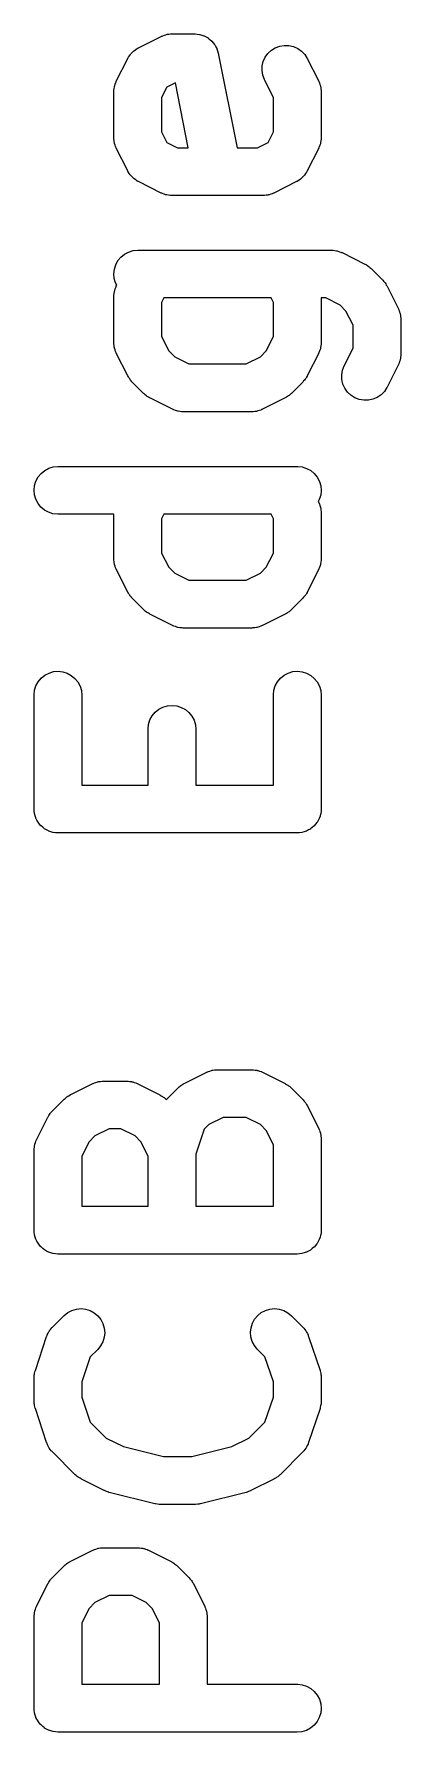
# Model space of a CAD drawing. Extents: x 1.71 to 5.16, y -7.44 to -2.33.
# Drawn here: x 1.7071 to 1.7373, y -2.9298 to -2.79 of the extents above; entities that cross this region are included whole.
import ezdxf

# ---------------------------------------------------------------- set-up
doc = ezdxf.new("R2010")
doc.units = 0
doc.header["$MEASUREMENT"] = 0
doc.layers.add('BLACK', color=7, linetype='CONTINUOUS')

msp = doc.modelspace()

# ---------------------------------------------------------------- linework, layer by layer
at = {"layer": 'BLACK', "linetype": 'CONTINUOUS'}
for p, q in [((1.71805, -2.79001), (1.71819, -2.79)), ((1.71819, -2.79), (1.71832, -2.78998)), ((1.71832, -2.78998), (1.71838, -2.78998)), ((1.71838, -2.78998), (1.71844, -2.78998)), ((1.71844, -2.78998), (1.72031, -2.78998)), ((1.72031, -2.78998), (1.72032, -2.78998)), ((1.72032, -2.78998), (1.72032, -2.78998)), ((1.72032, -2.78998), (1.72032, -2.78998)), ((1.72032, -2.78998), (1.72034, -2.78998)), ((1.72034, -2.78998), (1.72052, -2.79)), ((1.72052, -2.79), (1.7207, -2.79002)), ((1.71519, -2.79149), (1.71529, -2.79138)), ((1.71529, -2.79138), (1.71533, -2.79136)), ((1.71533, -2.79136), (1.71536, -2.79133)), ((1.71536, -2.79133), (1.71548, -2.79125)), ((1.71548, -2.79125), (1.71561, -2.79116)), ((1.71561, -2.79116), (1.71565, -2.79114)), ((1.71565, -2.79114), (1.71568, -2.79112)), ((1.71568, -2.79112), (1.71756, -2.79018)), ((1.71756, -2.79018), (1.71758, -2.79017)), ((1.71758, -2.79017), (1.71764, -2.79015)), ((1.71764, -2.79015), (1.71769, -2.79013)), ((1.71769, -2.79013), (1.71782, -2.79009)), ((1.71782, -2.79009), (1.71794, -2.79004)), ((1.71794, -2.79004), (1.718, -2.79003)), ((1.718, -2.79003), (1.71805, -2.79001)), ((1.7207, -2.79002), (1.72071, -2.79002)), ((1.72071, -2.79002), (1.72072, -2.79002)), ((1.72072, -2.79002), (1.7209, -2.79007)), ((1.7209, -2.79007), (1.72107, -2.79013)), ((1.72107, -2.79013), (1.72108, -2.79013)), ((1.72108, -2.79013), (1.72109, -2.79014)), ((1.72109, -2.79014), (1.72125, -2.79022)), ((1.72125, -2.79022), (1.72141, -2.79031)), ((1.72141, -2.79031), (1.72142, -2.79032)), ((1.72142, -2.79032), (1.72142, -2.79032)), ((1.72142, -2.79032), (1.72156, -2.79044)), ((1.72156, -2.79044), (1.72171, -2.79056)), ((1.72171, -2.79056), (1.72171, -2.79056)), ((1.72171, -2.79056), (1.72172, -2.79057)), ((1.72172, -2.79057), (1.72183, -2.79071)), ((1.72183, -2.79071), (1.72195, -2.79085)), ((1.72195, -2.79085), (1.72195, -2.79086)), ((1.72195, -2.79086), (1.72196, -2.79087)), ((1.72196, -2.79087), (1.72204, -2.79103)), ((1.72204, -2.79103), (1.72213, -2.79119)), ((1.72213, -2.79119), (1.72213, -2.7912)), ((1.72213, -2.7912), (1.72214, -2.79121)), ((1.72214, -2.79121), (1.72219, -2.79138)), ((1.72219, -2.79138), (1.72224, -2.79156)), ((1.72633, -2.79158), (1.72662, -2.79132)), ((1.72662, -2.79132), (1.72694, -2.79112)), ((1.72694, -2.79112), (1.7273, -2.79098)), ((1.7273, -2.79098), (1.72768, -2.79092)), ((1.72768, -2.79092), (1.72806, -2.79093)), ((1.72806, -2.79093), (1.72844, -2.79102)), ((1.72844, -2.79102), (1.72879, -2.79117)), ((1.72879, -2.79117), (1.7291, -2.7914)), ((1.7291, -2.7914), (1.72937, -2.79168)), ((1.71386, -2.79388), (1.7148, -2.792)), ((1.7148, -2.792), (1.71481, -2.79198)), ((1.71481, -2.79198), (1.71484, -2.79194)), ((1.71484, -2.79194), (1.71485, -2.7919)), ((1.71485, -2.7919), (1.71494, -2.79178)), ((1.71494, -2.79178), (1.71502, -2.79166)), ((1.71502, -2.79166), (1.71505, -2.79162)), ((1.71505, -2.79162), (1.71508, -2.79159)), ((1.71508, -2.79159), (1.71519, -2.79149)), ((1.72224, -2.79156), (1.7238, -2.79935)), ((1.72585, -2.793), (1.72586, -2.79261)), ((1.72586, -2.79261), (1.72595, -2.79224)), ((1.72595, -2.79224), (1.72611, -2.79189)), ((1.72611, -2.79189), (1.72633, -2.79158)), ((1.72937, -2.79168), (1.72957, -2.792)), ((1.72957, -2.792), (1.73051, -2.79388)), ((1.71373, -2.79424), (1.71377, -2.79411)), ((1.71377, -2.79411), (1.71381, -2.79398)), ((1.71381, -2.79398), (1.71384, -2.79393)), ((1.71384, -2.79393), (1.71386, -2.79388)), ((1.71872, -2.79401), (1.71803, -2.79435)), ((1.71978, -2.79935), (1.71872, -2.79401)), ((1.72591, -2.79338), (1.72585, -2.793)), ((1.72604, -2.79374), (1.72591, -2.79338)), ((1.72605, -2.79376), (1.72604, -2.79374)), ((1.72678, -2.79522), (1.72605, -2.79376)), ((1.73051, -2.79388), (1.73052, -2.7939)), ((1.73052, -2.7939), (1.73054, -2.79396)), ((1.73054, -2.79396), (1.73057, -2.79401)), ((1.73057, -2.79401), (1.73061, -2.79414)), ((1.73061, -2.79414), (1.73065, -2.79426)), ((1.71366, -2.79461), (1.71368, -2.79448)), ((1.71366, -2.79467), (1.71366, -2.79461)), ((1.71366, -2.79473), (1.71366, -2.79467)), ((1.71366, -2.79476), (1.71366, -2.79473)), ((1.71366, -2.79851), (1.71366, -2.79476)), ((1.71368, -2.79448), (1.7137, -2.79435)), ((1.7137, -2.79435), (1.71372, -2.79429)), ((1.71372, -2.79429), (1.71373, -2.79424)), ((1.71803, -2.79435), (1.71759, -2.79522)), ((1.71759, -2.79522), (1.71759, -2.79804)), ((1.72678, -2.79804), (1.72678, -2.79522)), ((1.73065, -2.79426), (1.73066, -2.79432)), ((1.73066, -2.79432), (1.73068, -2.79437)), ((1.73068, -2.79437), (1.73069, -2.79451)), ((1.73069, -2.79451), (1.73071, -2.79464)), ((1.73071, -2.79464), (1.73071, -2.7947)), ((1.73071, -2.7947), (1.73072, -2.79476)), ((1.73072, -2.79476), (1.73072, -2.79851)), ((1.71759, -2.79804), (1.71803, -2.79891)), ((1.72634, -2.79891), (1.72678, -2.79804)), ((1.71366, -2.79856), (1.71366, -2.79851)), ((1.71366, -2.79862), (1.71366, -2.79856)), ((1.71368, -2.79876), (1.71366, -2.79862)), ((1.71369, -2.79889), (1.71368, -2.79876)), ((1.71371, -2.79894), (1.71369, -2.79889)), ((1.71372, -2.799), (1.71371, -2.79894)), ((1.71377, -2.79913), (1.71372, -2.799)), ((1.7138, -2.79926), (1.71377, -2.79913)), ((1.71383, -2.79931), (1.7138, -2.79926)), ((1.71385, -2.79936), (1.71383, -2.79931)), ((1.71386, -2.79939), (1.71385, -2.79936)), ((1.7148, -2.80126), (1.71386, -2.79939)), ((1.71803, -2.79891), (1.7189, -2.79935)), ((1.7189, -2.79935), (1.71978, -2.79935)), ((1.7238, -2.79935), (1.72547, -2.79935)), ((1.72547, -2.79935), (1.72634, -2.79891)), ((1.73051, -2.79939), (1.72957, -2.80126)), ((1.73053, -2.79933), (1.73051, -2.79939)), ((1.73056, -2.79928), (1.73053, -2.79933)), ((1.7306, -2.79915), (1.73056, -2.79928)), ((1.73065, -2.79903), (1.7306, -2.79915)), ((1.73066, -2.79897), (1.73065, -2.79903)), ((1.73067, -2.79892), (1.73066, -2.79897)), ((1.73069, -2.79878), (1.73067, -2.79892)), ((1.73071, -2.79865), (1.73069, -2.79878)), ((1.73072, -2.79853), (1.73071, -2.79859)), ((1.73071, -2.79859), (1.73071, -2.79865)), ((1.73072, -2.79851), (1.73072, -2.79853)), ((1.71482, -2.8013), (1.7148, -2.80126)), ((1.71484, -2.80134), (1.71482, -2.8013)), ((1.71493, -2.80146), (1.71484, -2.80134)), ((1.71501, -2.80159), (1.71493, -2.80146)), ((1.71503, -2.80162), (1.71501, -2.80159)), ((1.71506, -2.80165), (1.71503, -2.80162)), ((1.71517, -2.80176), (1.71506, -2.80165)), ((1.71527, -2.80187), (1.71517, -2.80176)), ((1.7153, -2.80189), (1.71527, -2.80187)), ((1.71533, -2.80192), (1.7153, -2.80189)), ((1.71546, -2.802), (1.71533, -2.80192)), ((1.71558, -2.80209), (1.71546, -2.802)), ((1.71562, -2.80211), (1.71558, -2.80209)), ((1.71566, -2.80213), (1.71562, -2.80211)), ((1.71568, -2.80214), (1.71566, -2.80213)), ((1.71756, -2.80308), (1.71568, -2.80214)), ((1.72869, -2.80214), (1.72682, -2.80308)), ((1.72873, -2.80212), (1.72869, -2.80214)), ((1.72877, -2.8021), (1.72873, -2.80212)), ((1.72889, -2.80202), (1.72877, -2.8021)), ((1.72902, -2.80194), (1.72889, -2.80202)), ((1.72905, -2.80191), (1.72902, -2.80194)), ((1.72908, -2.80188), (1.72905, -2.80191)), ((1.72919, -2.80178), (1.72908, -2.80188)), ((1.7293, -2.80167), (1.72919, -2.80178)), ((1.72932, -2.80164), (1.7293, -2.80167)), ((1.72935, -2.80161), (1.72932, -2.80164)), ((1.72943, -2.80148), (1.72935, -2.80161)), ((1.72952, -2.80136), (1.72943, -2.80148)), ((1.72954, -2.80132), (1.72952, -2.80136)), ((1.72956, -2.80129), (1.72954, -2.80132)), ((1.72957, -2.80126), (1.72956, -2.80129)), ((1.71761, -2.8031), (1.71756, -2.80308)), ((1.71766, -2.80313), (1.71761, -2.8031)), ((1.71779, -2.80317), (1.71766, -2.80313)), ((1.71791, -2.80322), (1.71779, -2.80317)), ((1.71797, -2.80323), (1.71791, -2.80322)), ((1.71803, -2.80324), (1.71797, -2.80323)), ((1.71816, -2.80326), (1.71803, -2.80324)), ((1.71829, -2.80328), (1.71816, -2.80326)), ((1.71835, -2.80328), (1.71829, -2.80328)), ((1.71841, -2.80329), (1.71835, -2.80328)), ((1.71844, -2.80329), (1.71841, -2.80329)), ((1.72594, -2.80329), (1.71844, -2.80329)), ((1.72599, -2.80328), (1.72594, -2.80329)), ((1.72605, -2.80328), (1.72599, -2.80328)), ((1.72618, -2.80326), (1.72605, -2.80328)), ((1.72632, -2.80325), (1.72618, -2.80326)), ((1.72637, -2.80323), (1.72632, -2.80325)), ((1.72643, -2.80322), (1.72637, -2.80323)), ((1.72656, -2.80318), (1.72643, -2.80322)), ((1.72669, -2.80314), (1.72656, -2.80318)), ((1.72674, -2.80311), (1.72669, -2.80314)), ((1.72679, -2.80309), (1.72674, -2.80311)), ((1.72682, -2.80308), (1.72679, -2.80309)), ((1.71424, -2.80836), (1.71453, -2.80812)), ((1.71453, -2.80812), (1.71487, -2.80794)), ((1.71487, -2.80794), (1.71524, -2.80782)), ((1.71524, -2.80782), (1.71562, -2.80779)), ((1.71562, -2.80779), (1.73156, -2.80779)), ((1.73156, -2.80779), (1.73159, -2.80779)), ((1.73159, -2.80779), (1.73164, -2.80779)), ((1.73164, -2.80779), (1.7317, -2.80779)), ((1.7317, -2.80779), (1.73184, -2.80781)), ((1.73184, -2.80781), (1.73197, -2.80783)), ((1.73197, -2.80783), (1.73202, -2.80785)), ((1.73202, -2.80785), (1.73208, -2.80786)), ((1.73208, -2.80786), (1.73221, -2.80791)), ((1.73221, -2.80791), (1.73234, -2.80795)), ((1.73234, -2.80795), (1.73239, -2.80797)), ((1.73239, -2.80797), (1.73244, -2.80799)), ((1.73244, -2.80799), (1.73431, -2.80893)), ((1.71366, -2.80974), (1.7137, -2.80936)), ((1.7137, -2.80936), (1.71381, -2.80899)), ((1.71381, -2.80899), (1.71399, -2.80865)), ((1.71399, -2.80865), (1.71424, -2.80836)), ((1.73431, -2.80893), (1.73434, -2.80894)), ((1.73434, -2.80894), (1.73443, -2.809)), ((1.73443, -2.809), (1.73453, -2.80906)), ((1.73453, -2.80906), (1.73459, -2.80911)), ((1.73459, -2.80911), (1.73466, -2.80915)), ((1.73466, -2.80915), (1.73474, -2.80923)), ((1.73474, -2.80923), (1.73483, -2.8093)), ((1.73483, -2.8093), (1.73576, -2.81024)), ((1.71369, -2.81012), (1.71366, -2.80974)), ((1.7138, -2.81049), (1.71369, -2.81012)), ((1.71373, -2.81111), (1.71377, -2.81098)), ((1.71377, -2.81098), (1.71381, -2.81085)), ((1.7139, -2.81068), (1.7138, -2.81049)), ((1.71381, -2.81085), (1.71384, -2.8108)), ((1.71384, -2.8108), (1.71386, -2.81075)), ((1.71386, -2.81075), (1.7139, -2.81068)), ((1.73576, -2.81024), (1.73578, -2.81026)), ((1.73578, -2.81026), (1.73585, -2.81034)), ((1.73585, -2.81034), (1.73593, -2.81042)), ((1.73593, -2.81042), (1.73597, -2.81049)), ((1.73597, -2.81049), (1.73602, -2.81056)), ((1.73602, -2.81056), (1.73607, -2.81066)), ((1.73607, -2.81066), (1.73613, -2.81075)), ((1.73613, -2.81075), (1.73707, -2.81262)), ((1.71366, -2.81149), (1.71368, -2.81135)), ((1.71366, -2.81155), (1.71366, -2.81149)), ((1.71366, -2.8116), (1.71366, -2.81155)), ((1.71366, -2.81163), (1.71366, -2.8116)), ((1.71366, -2.81538), (1.71366, -2.81163)), ((1.71368, -2.81135), (1.7137, -2.81122)), ((1.7137, -2.81122), (1.71372, -2.81117)), ((1.71372, -2.81117), (1.71373, -2.81111)), ((1.71778, -2.81172), (1.71759, -2.81209)), ((1.71759, -2.81209), (1.71759, -2.81491)), ((1.72659, -2.81172), (1.71778, -2.81172)), ((1.72678, -2.81209), (1.72659, -2.81172)), ((1.72678, -2.81491), (1.72678, -2.81209)), ((1.7311, -2.81172), (1.73072, -2.81172)), ((1.73072, -2.81172), (1.73072, -2.81538)), ((1.73227, -2.81231), (1.7311, -2.81172)), ((1.73275, -2.8128), (1.73227, -2.81231)), ((1.73334, -2.81397), (1.73275, -2.8128)), ((1.73707, -2.81262), (1.73708, -2.81265)), ((1.73708, -2.81265), (1.7371, -2.8127)), ((1.7371, -2.8127), (1.73713, -2.81275)), ((1.73713, -2.81275), (1.73717, -2.81288)), ((1.73717, -2.81288), (1.73721, -2.81301)), ((1.73721, -2.81301), (1.73722, -2.81307)), ((1.73722, -2.81307), (1.73724, -2.81312)), ((1.73724, -2.81312), (1.73725, -2.81326)), ((1.73725, -2.81326), (1.73727, -2.81339)), ((1.73727, -2.81339), (1.73727, -2.81345)), ((1.73727, -2.81345), (1.73728, -2.8135)), ((1.73728, -2.8135), (1.73728, -2.81632)), ((1.71759, -2.81491), (1.71818, -2.81609)), ((1.72619, -2.81609), (1.72678, -2.81491)), ((1.73334, -2.81585), (1.73334, -2.81397)), ((1.71366, -2.81544), (1.71366, -2.81538)), ((1.71366, -2.8155), (1.71366, -2.81544)), ((1.71368, -2.81563), (1.71366, -2.8155)), ((1.71369, -2.81576), (1.71368, -2.81563)), ((1.71371, -2.81582), (1.71369, -2.81576)), ((1.71372, -2.81587), (1.71371, -2.81582)), ((1.71377, -2.816), (1.71372, -2.81587)), ((1.7138, -2.81613), (1.71377, -2.816)), ((1.71383, -2.81618), (1.7138, -2.81613)), ((1.71385, -2.81624), (1.71383, -2.81618)), ((1.71386, -2.81626), (1.71385, -2.81624)), ((1.7148, -2.81813), (1.71386, -2.81626)), ((1.71818, -2.81609), (1.71867, -2.81657)), ((1.71867, -2.81657), (1.71984, -2.81716)), ((1.72453, -2.81716), (1.72571, -2.81657)), ((1.72571, -2.81657), (1.72619, -2.81609)), ((1.73051, -2.81626), (1.72957, -2.81813)), ((1.73053, -2.81621), (1.73051, -2.81626)), ((1.73056, -2.81616), (1.73053, -2.81621)), ((1.7306, -2.81603), (1.73056, -2.81616)), ((1.73065, -2.8159), (1.7306, -2.81603)), ((1.73066, -2.81584), (1.73065, -2.8159)), ((1.73067, -2.81579), (1.73066, -2.81584)), ((1.73069, -2.81566), (1.73067, -2.81579)), ((1.73071, -2.81552), (1.73069, -2.81566)), ((1.73072, -2.81541), (1.73071, -2.81546)), ((1.73071, -2.81546), (1.73071, -2.81552)), ((1.73072, -2.81538), (1.73072, -2.81541)), ((1.73261, -2.81731), (1.73334, -2.81585)), ((1.73727, -2.81646), (1.73725, -2.81659)), ((1.73728, -2.81634), (1.73727, -2.8164)), ((1.73727, -2.8164), (1.73727, -2.81646)), ((1.73728, -2.81632), (1.73728, -2.81634)), ((1.71984, -2.81716), (1.72453, -2.81716)), ((1.73241, -2.81805), (1.73247, -2.81767)), ((1.73247, -2.81767), (1.73261, -2.81731)), ((1.73707, -2.8172), (1.73613, -2.81907)), ((1.73709, -2.81714), (1.73707, -2.8172)), ((1.73712, -2.81709), (1.73709, -2.81714)), ((1.73716, -2.81696), (1.73712, -2.81709)), ((1.73721, -2.81684), (1.73716, -2.81696)), ((1.73722, -2.81678), (1.73721, -2.81684)), ((1.73723, -2.81673), (1.73722, -2.81678)), ((1.73725, -2.81659), (1.73723, -2.81673)), ((1.71486, -2.81823), (1.7148, -2.81813)), ((1.71491, -2.81833), (1.71486, -2.81823)), ((1.71496, -2.81839), (1.71491, -2.81833)), ((1.71501, -2.81846), (1.71496, -2.81839)), ((1.71508, -2.81854), (1.71501, -2.81846)), ((1.71515, -2.81863), (1.71508, -2.81854)), ((1.71517, -2.81865), (1.71515, -2.81863)), ((1.71611, -2.81958), (1.71517, -2.81865)), ((1.7292, -2.81865), (1.72826, -2.81958)), ((1.72927, -2.81856), (1.7292, -2.81865)), ((1.72935, -2.81848), (1.72927, -2.81856)), ((1.72939, -2.81841), (1.72935, -2.81848)), ((1.72945, -2.81835), (1.72939, -2.81841)), ((1.7295, -2.81825), (1.72945, -2.81835)), ((1.72956, -2.81816), (1.7295, -2.81825)), ((1.72957, -2.81813), (1.72956, -2.81816)), ((1.73242, -2.81843), (1.73241, -2.81805)), ((1.7325, -2.81881), (1.73242, -2.81843)), ((1.73266, -2.81916), (1.7325, -2.81881)), ((1.73288, -2.81947), (1.73266, -2.81916)), ((1.73612, -2.8191), (1.73591, -2.81942)), ((1.73613, -2.81907), (1.73612, -2.8191)), ((1.71619, -2.81965), (1.71611, -2.81958)), ((1.71627, -2.81973), (1.71619, -2.81965)), ((1.71634, -2.81978), (1.71627, -2.81973)), ((1.7164, -2.81983), (1.71634, -2.81978)), ((1.7165, -2.81988), (1.7164, -2.81983)), ((1.71659, -2.81994), (1.7165, -2.81988)), ((1.71662, -2.81995), (1.71659, -2.81994)), ((1.71849, -2.82089), (1.71662, -2.81995)), ((1.72775, -2.81995), (1.72588, -2.82089)), ((1.72785, -2.81989), (1.72775, -2.81995)), ((1.72795, -2.81984), (1.72785, -2.81989)), ((1.72801, -2.81979), (1.72795, -2.81984)), ((1.72808, -2.81975), (1.72801, -2.81979)), ((1.72816, -2.81967), (1.72808, -2.81975)), ((1.72825, -2.8196), (1.72816, -2.81967)), ((1.72826, -2.81958), (1.72825, -2.8196)), ((1.73316, -2.81974), (1.73288, -2.81947)), ((1.73348, -2.81995), (1.73316, -2.81974)), ((1.73384, -2.82009), (1.73348, -2.81995)), ((1.73422, -2.82015), (1.73384, -2.82009)), ((1.7346, -2.82015), (1.73422, -2.82015)), ((1.73497, -2.82007), (1.7346, -2.82015)), ((1.73533, -2.81991), (1.73497, -2.82007)), ((1.73564, -2.81969), (1.73533, -2.81991)), ((1.73591, -2.81942), (1.73564, -2.81969)), ((1.71855, -2.82091), (1.71849, -2.82089)), ((1.7186, -2.82094), (1.71855, -2.82091)), ((1.71873, -2.82098), (1.7186, -2.82094)), ((1.71885, -2.82103), (1.71873, -2.82098)), ((1.71891, -2.82104), (1.71885, -2.82103)), ((1.71896, -2.82105), (1.71891, -2.82104)), ((1.7191, -2.82107), (1.71896, -2.82105)), ((1.71923, -2.82109), (1.7191, -2.82107)), ((1.71929, -2.82109), (1.71923, -2.82109)), ((1.71935, -2.8211), (1.71929, -2.82109)), ((1.71937, -2.8211), (1.71935, -2.8211)), ((1.725, -2.8211), (1.71937, -2.8211)), ((1.72506, -2.82109), (1.725, -2.8211)), ((1.72511, -2.82109), (1.72506, -2.82109)), ((1.72525, -2.82107), (1.72511, -2.82109)), ((1.72538, -2.82106), (1.72525, -2.82107)), ((1.72544, -2.82104), (1.72538, -2.82106)), ((1.72549, -2.82103), (1.72544, -2.82104)), ((1.72562, -2.82099), (1.72549, -2.82103)), ((1.72575, -2.82095), (1.72562, -2.82099)), ((1.7258, -2.82092), (1.72575, -2.82095)), ((1.72585, -2.8209), (1.7258, -2.82092)), ((1.72588, -2.82089), (1.72585, -2.8209)), ((1.70743, -2.82646), (1.70768, -2.82617)), ((1.70768, -2.82617), (1.70797, -2.82593)), ((1.70797, -2.82593), (1.70831, -2.82575)), ((1.70831, -2.82575), (1.70868, -2.82563)), ((1.70868, -2.82563), (1.70906, -2.8256)), ((1.70906, -2.8256), (1.72875, -2.8256)), ((1.72875, -2.8256), (1.72878, -2.8256)), ((1.72878, -2.8256), (1.72916, -2.82564)), ((1.72916, -2.82564), (1.72952, -2.82576)), ((1.72952, -2.82576), (1.72986, -2.82594)), ((1.72986, -2.82594), (1.73015, -2.82619)), ((1.73015, -2.82619), (1.73039, -2.82649)), ((1.70709, -2.82755), (1.70713, -2.82717)), ((1.70713, -2.82793), (1.70709, -2.82755)), ((1.70713, -2.82717), (1.70725, -2.8268)), ((1.70725, -2.8268), (1.70743, -2.82646)), ((1.73039, -2.82649), (1.73057, -2.82683)), ((1.73057, -2.82683), (1.73068, -2.8272)), ((1.73068, -2.8272), (1.73072, -2.82758)), ((1.73072, -2.82758), (1.73068, -2.82796)), ((1.70724, -2.8283), (1.70713, -2.82793)), ((1.70742, -2.82864), (1.70724, -2.8283)), ((1.70766, -2.82894), (1.70742, -2.82864)), ((1.70795, -2.82919), (1.70766, -2.82894)), ((1.73056, -2.82833), (1.73047, -2.82849)), ((1.73047, -2.82849), (1.73051, -2.82856)), ((1.73051, -2.82856), (1.73052, -2.82858)), ((1.73052, -2.82858), (1.73054, -2.82864)), ((1.73054, -2.82864), (1.73057, -2.82869)), ((1.73068, -2.82796), (1.73056, -2.82833)), ((1.73057, -2.82869), (1.73061, -2.82882)), ((1.73061, -2.82882), (1.73065, -2.82895)), ((1.73065, -2.82895), (1.73066, -2.829)), ((1.73066, -2.829), (1.73068, -2.82906)), ((1.73068, -2.82906), (1.73069, -2.82919)), ((1.70829, -2.82937), (1.70795, -2.82919)), ((1.70865, -2.82949), (1.70829, -2.82937)), ((1.70904, -2.82953), (1.70865, -2.82949)), ((1.70906, -2.82953), (1.70904, -2.82953)), ((1.71366, -2.82953), (1.70906, -2.82953)), ((1.71366, -2.83319), (1.71366, -2.82953)), ((1.71778, -2.82953), (1.71759, -2.82991)), ((1.71759, -2.82991), (1.71759, -2.83273)), ((1.72659, -2.82953), (1.71778, -2.82953)), ((1.72678, -2.82991), (1.72659, -2.82953)), ((1.72678, -2.83273), (1.72678, -2.82991)), ((1.73069, -2.82919), (1.73071, -2.82932)), ((1.73071, -2.82932), (1.73071, -2.82938)), ((1.73071, -2.82938), (1.73072, -2.82944)), ((1.73072, -2.82944), (1.73072, -2.83319)), ((1.71366, -2.83325), (1.71366, -2.83319)), ((1.71366, -2.83331), (1.71366, -2.83325)), ((1.71368, -2.83344), (1.71366, -2.83331)), ((1.71759, -2.83273), (1.71818, -2.8339)), ((1.72619, -2.8339), (1.72678, -2.83273)), ((1.73071, -2.83333), (1.73069, -2.83347)), ((1.73072, -2.83322), (1.73071, -2.83327)), ((1.73071, -2.83327), (1.73071, -2.83333)), ((1.73072, -2.83319), (1.73072, -2.83322)), ((1.71369, -2.83357), (1.71368, -2.83344)), ((1.71371, -2.83363), (1.71369, -2.83357)), ((1.71372, -2.83368), (1.71371, -2.83363)), ((1.71377, -2.83381), (1.71372, -2.83368)), ((1.7138, -2.83394), (1.71377, -2.83381)), ((1.71383, -2.83399), (1.7138, -2.83394)), ((1.71385, -2.83405), (1.71383, -2.83399)), ((1.71386, -2.83407), (1.71385, -2.83405)), ((1.7148, -2.83594), (1.71386, -2.83407)), ((1.71818, -2.8339), (1.71867, -2.83438)), ((1.71867, -2.83438), (1.71984, -2.83497)), ((1.72453, -2.83497), (1.72571, -2.83438)), ((1.72571, -2.83438), (1.72619, -2.8339)), ((1.73051, -2.83407), (1.72957, -2.83594)), ((1.73053, -2.83402), (1.73051, -2.83407)), ((1.73056, -2.83397), (1.73053, -2.83402)), ((1.7306, -2.83384), (1.73056, -2.83397)), ((1.73065, -2.83371), (1.7306, -2.83384)), ((1.73066, -2.83365), (1.73065, -2.83371)), ((1.73067, -2.8336), (1.73066, -2.83365)), ((1.73069, -2.83347), (1.73067, -2.8336)), ((1.71486, -2.83604), (1.7148, -2.83594)), ((1.71491, -2.83614), (1.71486, -2.83604)), ((1.71496, -2.8362), (1.71491, -2.83614)), ((1.71984, -2.83497), (1.72453, -2.83497)), ((1.7295, -2.83606), (1.72945, -2.83616)), ((1.72956, -2.83597), (1.7295, -2.83606)), ((1.72957, -2.83594), (1.72956, -2.83597)), ((1.71501, -2.83627), (1.71496, -2.8362)), ((1.71508, -2.83635), (1.71501, -2.83627)), ((1.71515, -2.83644), (1.71508, -2.83635)), ((1.71517, -2.83646), (1.71515, -2.83644)), ((1.71611, -2.83739), (1.71517, -2.83646)), ((1.71619, -2.83746), (1.71611, -2.83739)), ((1.71627, -2.83754), (1.71619, -2.83746)), ((1.71634, -2.83759), (1.71627, -2.83754)), ((1.72816, -2.83748), (1.72808, -2.83756)), ((1.72825, -2.83741), (1.72816, -2.83748)), ((1.72826, -2.83739), (1.72825, -2.83741)), ((1.7292, -2.83646), (1.72826, -2.83739)), ((1.72927, -2.83637), (1.7292, -2.83646)), ((1.72935, -2.83629), (1.72927, -2.83637)), ((1.72939, -2.83622), (1.72935, -2.83629)), ((1.72945, -2.83616), (1.72939, -2.83622)), ((1.7164, -2.83764), (1.71634, -2.83759)), ((1.7165, -2.83769), (1.7164, -2.83764)), ((1.71659, -2.83775), (1.7165, -2.83769)), ((1.71662, -2.83776), (1.71659, -2.83775)), ((1.71849, -2.8387), (1.71662, -2.83776)), ((1.71855, -2.83872), (1.71849, -2.8387)), ((1.7186, -2.83875), (1.71855, -2.83872)), ((1.71873, -2.83879), (1.7186, -2.83875)), ((1.71885, -2.83884), (1.71873, -2.83879)), ((1.71891, -2.83885), (1.71885, -2.83884)), ((1.71896, -2.83886), (1.71891, -2.83885)), ((1.7191, -2.83888), (1.71896, -2.83886)), ((1.71923, -2.8389), (1.7191, -2.83888)), ((1.71929, -2.8389), (1.71923, -2.8389)), ((1.71935, -2.83891), (1.71929, -2.8389)), ((1.71937, -2.83891), (1.71935, -2.83891)), ((1.725, -2.83891), (1.71937, -2.83891)), ((1.72506, -2.8389), (1.725, -2.83891)), ((1.72511, -2.8389), (1.72506, -2.8389)), ((1.72525, -2.83888), (1.72511, -2.8389)), ((1.72538, -2.83887), (1.72525, -2.83888)), ((1.72544, -2.83885), (1.72538, -2.83887)), ((1.72549, -2.83884), (1.72544, -2.83885)), ((1.72562, -2.8388), (1.72549, -2.83884)), ((1.72575, -2.83876), (1.72562, -2.8388)), ((1.7258, -2.83873), (1.72575, -2.83876)), ((1.72585, -2.83871), (1.7258, -2.83873)), ((1.72588, -2.8387), (1.72585, -2.83871)), ((1.72775, -2.83776), (1.72588, -2.8387)), ((1.72785, -2.8377), (1.72775, -2.83776)), ((1.72795, -2.83765), (1.72785, -2.8377)), ((1.72801, -2.8376), (1.72795, -2.83765)), ((1.72808, -2.83756), (1.72801, -2.8376)), ((1.70744, -2.84333), (1.70769, -2.84303)), ((1.70769, -2.84303), (1.70798, -2.84279)), ((1.70798, -2.84279), (1.70833, -2.84261)), ((1.70833, -2.84261), (1.70869, -2.8425)), ((1.70869, -2.8425), (1.70908, -2.84247)), ((1.70908, -2.84247), (1.70946, -2.84251)), ((1.70946, -2.84251), (1.70983, -2.84262)), ((1.70983, -2.84262), (1.71016, -2.84281)), ((1.71016, -2.84281), (1.71046, -2.84305)), ((1.71046, -2.84305), (1.7107, -2.84335)), ((1.72712, -2.84333), (1.72737, -2.84303)), ((1.72737, -2.84303), (1.72767, -2.84279)), ((1.72767, -2.84279), (1.72801, -2.84261)), ((1.72801, -2.84261), (1.72838, -2.8425)), ((1.72838, -2.8425), (1.72876, -2.84247)), ((1.72876, -2.84247), (1.72914, -2.84251)), ((1.72914, -2.84251), (1.72951, -2.84262)), ((1.72951, -2.84262), (1.72985, -2.84281)), ((1.72985, -2.84281), (1.73014, -2.84305)), ((1.73014, -2.84305), (1.73039, -2.84335)), ((1.70709, -2.84441), (1.70714, -2.84403)), ((1.70709, -2.84444), (1.70709, -2.84441)), ((1.70709, -2.85381), (1.70709, -2.84444)), ((1.70714, -2.84403), (1.70725, -2.84366)), ((1.70725, -2.84366), (1.70744, -2.84333)), ((1.7107, -2.84335), (1.71088, -2.84369)), ((1.71088, -2.84369), (1.71099, -2.84406)), ((1.71099, -2.84406), (1.71103, -2.84444)), ((1.71103, -2.84444), (1.71103, -2.85184)), ((1.72678, -2.84441), (1.72682, -2.84403)), ((1.72678, -2.84444), (1.72678, -2.84441)), ((1.72678, -2.85184), (1.72678, -2.84444)), ((1.72682, -2.84403), (1.72694, -2.84366)), ((1.72694, -2.84366), (1.72712, -2.84333)), ((1.73039, -2.84335), (1.73057, -2.84369)), ((1.73057, -2.84369), (1.73068, -2.84406)), ((1.73068, -2.84406), (1.73072, -2.84444)), ((1.73072, -2.84444), (1.73072, -2.85381)), ((1.71681, -2.84614), (1.71706, -2.84584)), ((1.71706, -2.84584), (1.71736, -2.8456)), ((1.71736, -2.8456), (1.7177, -2.84543)), ((1.7177, -2.84543), (1.71807, -2.84532)), ((1.71807, -2.84532), (1.71845, -2.84528)), ((1.71845, -2.84528), (1.71883, -2.84532)), ((1.71883, -2.84532), (1.7192, -2.84544)), ((1.7192, -2.84544), (1.71954, -2.84562)), ((1.71954, -2.84562), (1.71983, -2.84586)), ((1.71983, -2.84586), (1.72008, -2.84616)), ((1.71647, -2.84722), (1.71651, -2.84684)), ((1.71647, -2.84725), (1.71647, -2.84722)), ((1.71647, -2.85184), (1.71647, -2.84725)), ((1.71651, -2.84684), (1.71663, -2.84648)), ((1.71663, -2.84648), (1.71681, -2.84614)), ((1.72008, -2.84616), (1.72026, -2.8465)), ((1.72026, -2.8465), (1.72037, -2.84687)), ((1.72037, -2.84687), (1.7204, -2.84725)), ((1.7204, -2.84725), (1.7204, -2.85184)), ((1.71103, -2.85184), (1.71647, -2.85184)), ((1.7204, -2.85184), (1.72678, -2.85184)), ((1.70711, -2.854), (1.70709, -2.85381)), ((1.70713, -2.85418), (1.70711, -2.854)), ((1.70713, -2.85419), (1.70713, -2.85418)), ((1.70719, -2.85437), (1.70713, -2.85419)), ((1.70713, -2.85419), (1.70713, -2.85419)), ((1.73067, -2.85422), (1.73062, -2.8544)), ((1.73068, -2.85421), (1.73067, -2.85421)), ((1.73067, -2.85421), (1.73067, -2.85422)), ((1.7307, -2.85402), (1.73068, -2.85421)), ((1.73072, -2.85384), (1.7307, -2.85402)), ((1.73072, -2.85381), (1.73072, -2.85383)), ((1.73072, -2.85383), (1.73072, -2.85383)), ((1.73072, -2.85383), (1.73072, -2.85383)), ((1.73072, -2.85383), (1.73072, -2.85384)), ((1.70724, -2.85455), (1.70719, -2.85437)), ((1.70724, -2.85456), (1.70724, -2.85455)), ((1.70733, -2.85473), (1.70724, -2.85456)), ((1.70724, -2.85456), (1.70724, -2.85456)), ((1.70742, -2.85489), (1.70733, -2.85473)), ((1.70742, -2.8549), (1.70742, -2.85489)), ((1.70754, -2.85505), (1.70742, -2.8549)), ((1.70742, -2.8549), (1.70742, -2.8549)), ((1.70766, -2.85519), (1.70754, -2.85505)), ((1.70767, -2.8552), (1.70766, -2.85519)), ((1.70766, -2.85519), (1.70766, -2.85519)), ((1.70781, -2.85532), (1.70767, -2.8552)), ((1.70795, -2.85544), (1.70781, -2.85532)), ((1.70796, -2.85544), (1.70795, -2.85544)), ((1.70812, -2.85553), (1.70796, -2.85544)), ((1.70796, -2.85544), (1.70796, -2.85544)), ((1.70829, -2.85562), (1.70812, -2.85553)), ((1.7083, -2.85563), (1.70829, -2.85562)), ((1.70829, -2.85562), (1.70829, -2.85562)), ((1.70848, -2.85568), (1.7083, -2.85563)), ((1.70865, -2.85574), (1.70848, -2.85568)), ((1.72931, -2.85569), (1.72913, -2.85574)), ((1.72949, -2.85564), (1.72931, -2.85569)), ((1.7295, -2.85563), (1.72949, -2.85563)), ((1.72949, -2.85563), (1.72949, -2.85564)), ((1.72966, -2.85554), (1.7295, -2.85563)), ((1.72983, -2.85546), (1.72966, -2.85554)), ((1.72984, -2.85545), (1.72983, -2.85546)), ((1.72983, -2.85546), (1.72983, -2.85546)), ((1.72998, -2.85533), (1.72984, -2.85545)), ((1.73012, -2.85522), (1.72998, -2.85533)), ((1.73013, -2.85521), (1.73012, -2.85522)), ((1.73025, -2.85506), (1.73013, -2.85521)), ((1.73013, -2.85521), (1.73013, -2.85521)), ((1.73037, -2.85492), (1.73025, -2.85506)), ((1.73038, -2.85492), (1.73037, -2.85492)), ((1.73047, -2.85475), (1.73038, -2.85491)), ((1.73038, -2.85491), (1.73038, -2.85492)), ((1.73056, -2.85459), (1.73047, -2.85475)), ((1.73062, -2.8544), (1.73056, -2.85458)), ((1.73056, -2.85458), (1.73056, -2.85458)), ((1.73056, -2.85458), (1.73056, -2.85459)), ((1.70866, -2.85574), (1.70865, -2.85574)), ((1.70867, -2.85574), (1.70866, -2.85574)), ((1.70885, -2.85576), (1.70867, -2.85574)), ((1.70904, -2.85578), (1.70885, -2.85576)), ((1.70905, -2.85578), (1.70904, -2.85578)), ((1.70906, -2.85578), (1.70905, -2.85578)), ((1.70905, -2.85578), (1.70905, -2.85578)), ((1.70905, -2.85578), (1.70905, -2.85578)), ((1.72875, -2.85578), (1.70906, -2.85578)), ((1.72893, -2.85576), (1.72875, -2.85578)), ((1.72912, -2.85575), (1.72893, -2.85576)), ((1.72913, -2.85574), (1.72912, -2.85574)), ((1.72912, -2.85574), (1.72912, -2.85575)), ((1.7218, -2.87532), (1.72194, -2.8753)), ((1.72194, -2.8753), (1.72207, -2.87528)), ((1.72207, -2.87528), (1.72213, -2.87528)), ((1.72213, -2.87528), (1.72219, -2.87528)), ((1.72219, -2.87528), (1.725, -2.87528)), ((1.725, -2.87528), (1.72503, -2.87528)), ((1.72503, -2.87528), (1.72508, -2.87529)), ((1.72508, -2.87529), (1.72514, -2.87528)), ((1.72514, -2.87528), (1.72527, -2.87531)), ((1.72527, -2.87531), (1.72541, -2.87532)), ((1.71006, -2.87736), (1.71193, -2.87642)), ((1.71193, -2.87642), (1.71196, -2.87641)), ((1.71196, -2.87641), (1.71201, -2.87639)), ((1.71201, -2.87639), (1.71206, -2.87636)), ((1.71206, -2.87636), (1.71219, -2.87633)), ((1.71219, -2.87633), (1.71232, -2.87628)), ((1.71232, -2.87628), (1.71237, -2.87627)), ((1.71237, -2.87627), (1.71243, -2.87625)), ((1.71243, -2.87625), (1.71256, -2.87624)), ((1.71256, -2.87624), (1.7127, -2.87622)), ((1.7127, -2.87622), (1.71275, -2.87622)), ((1.71275, -2.87622), (1.71281, -2.87622)), ((1.71281, -2.87622), (1.71469, -2.87622)), ((1.71469, -2.87622), (1.71471, -2.87622)), ((1.71471, -2.87622), (1.71477, -2.87622)), ((1.71477, -2.87622), (1.71483, -2.87622)), ((1.71483, -2.87622), (1.71496, -2.87624)), ((1.71496, -2.87624), (1.7151, -2.87626)), ((1.7151, -2.87626), (1.71515, -2.87628)), ((1.71515, -2.87628), (1.71521, -2.87629)), ((1.71521, -2.87629), (1.71533, -2.87633)), ((1.71533, -2.87633), (1.71546, -2.87637)), ((1.71546, -2.87637), (1.71551, -2.8764)), ((1.71551, -2.8764), (1.71557, -2.87642)), ((1.71557, -2.87642), (1.71744, -2.87736)), ((1.71894, -2.87677), (1.71903, -2.8767)), ((1.71903, -2.8767), (1.71911, -2.87663)), ((1.71911, -2.87663), (1.71918, -2.87658)), ((1.71918, -2.87658), (1.71924, -2.87653)), ((1.71924, -2.87653), (1.71934, -2.87648)), ((1.71934, -2.87648), (1.71943, -2.87642)), ((1.71943, -2.87642), (1.72131, -2.87549)), ((1.72131, -2.87549), (1.72133, -2.87547)), ((1.72133, -2.87547), (1.72138, -2.87545)), ((1.72138, -2.87545), (1.72144, -2.87543)), ((1.72144, -2.87543), (1.72156, -2.87539)), ((1.72156, -2.87539), (1.72169, -2.87534)), ((1.72169, -2.87534), (1.72175, -2.87533)), ((1.72175, -2.87533), (1.7218, -2.87532)), ((1.72541, -2.87532), (1.72546, -2.87534)), ((1.72546, -2.87534), (1.72552, -2.87535)), ((1.72552, -2.87535), (1.72565, -2.8754)), ((1.72565, -2.8754), (1.72577, -2.87544)), ((1.72577, -2.87544), (1.72582, -2.87547)), ((1.72582, -2.87547), (1.72588, -2.87549)), ((1.72588, -2.87549), (1.72775, -2.87642)), ((1.72775, -2.87642), (1.72778, -2.87644)), ((1.72778, -2.87644), (1.72787, -2.8765)), ((1.72787, -2.8765), (1.72797, -2.87655)), ((1.72797, -2.87655), (1.72803, -2.8766)), ((1.72803, -2.8766), (1.7281, -2.87665)), ((1.7281, -2.87665), (1.72818, -2.87672)), ((1.70861, -2.87867), (1.70955, -2.87773)), ((1.70955, -2.87773), (1.70956, -2.87771)), ((1.70956, -2.87771), (1.70965, -2.87764)), ((1.70965, -2.87764), (1.70973, -2.87757)), ((1.70973, -2.87757), (1.7098, -2.87752)), ((1.7098, -2.87752), (1.70987, -2.87747)), ((1.70987, -2.87747), (1.70996, -2.87742)), ((1.70996, -2.87742), (1.71006, -2.87736)), ((1.71744, -2.87736), (1.71747, -2.87737)), ((1.71747, -2.87737), (1.71756, -2.87743)), ((1.71756, -2.87743), (1.71766, -2.87749)), ((1.71766, -2.87749), (1.71772, -2.87754)), ((1.71772, -2.87754), (1.71779, -2.87758)), ((1.71779, -2.87758), (1.71787, -2.87766)), ((1.71787, -2.87766), (1.71795, -2.87773)), ((1.71795, -2.87773), (1.71797, -2.87775)), ((1.71797, -2.87775), (1.71798, -2.87773)), ((1.71798, -2.87773), (1.71892, -2.87679)), ((1.71892, -2.87679), (1.71894, -2.87677)), ((1.72818, -2.87672), (1.72826, -2.87679)), ((1.72826, -2.87679), (1.7292, -2.87773)), ((1.7292, -2.87773), (1.72922, -2.87775)), ((1.72922, -2.87775), (1.72929, -2.87784)), ((1.72929, -2.87784), (1.72937, -2.87792)), ((1.72937, -2.87792), (1.72941, -2.87799)), ((1.72941, -2.87799), (1.72946, -2.87805)), ((1.72946, -2.87805), (1.72951, -2.87815)), ((1.7073, -2.88105), (1.70824, -2.87918)), ((1.70824, -2.87918), (1.70825, -2.87915)), ((1.70825, -2.87915), (1.70831, -2.87906)), ((1.70831, -2.87906), (1.70836, -2.87896)), ((1.70836, -2.87896), (1.70842, -2.8789)), ((1.70842, -2.8789), (1.70846, -2.87883)), ((1.70846, -2.87883), (1.70854, -2.87875)), ((1.70854, -2.87875), (1.70861, -2.87867)), ((1.72265, -2.87922), (1.72148, -2.8798)), ((1.72453, -2.87922), (1.72265, -2.87922)), ((1.72571, -2.8798), (1.72453, -2.87922)), ((1.72951, -2.87815), (1.72957, -2.87824)), ((1.72957, -2.87824), (1.73051, -2.88012)), ((1.7121, -2.88074), (1.71162, -2.88123)), ((1.71328, -2.88015), (1.7121, -2.88074)), ((1.71422, -2.88015), (1.71328, -2.88015)), ((1.7154, -2.88074), (1.71422, -2.88015)), ((1.71588, -2.88123), (1.7154, -2.88074)), ((1.72109, -2.88018), (1.7204, -2.88225)), ((1.72148, -2.8798), (1.72109, -2.88018)), ((1.72619, -2.88029), (1.72571, -2.8798)), ((1.72678, -2.88146), (1.72619, -2.88029)), ((1.73051, -2.88012), (1.73052, -2.88014)), ((1.73052, -2.88014), (1.73054, -2.8802)), ((1.73054, -2.8802), (1.73057, -2.88025)), ((1.73057, -2.88025), (1.73061, -2.88038)), ((1.73061, -2.88038), (1.73065, -2.8805)), ((1.73065, -2.8805), (1.73066, -2.88056)), ((1.73066, -2.88056), (1.73068, -2.88061)), ((1.73068, -2.88061), (1.73069, -2.88075)), ((1.73069, -2.88075), (1.73071, -2.88088)), ((1.73071, -2.88088), (1.73071, -2.88094)), ((1.70709, -2.88191), (1.7071, -2.88185)), ((1.70709, -2.88193), (1.70709, -2.88191)), ((1.70709, -2.8885), (1.70709, -2.88193)), ((1.7071, -2.88179), (1.70712, -2.88166)), ((1.7071, -2.88185), (1.7071, -2.88179)), ((1.70712, -2.88166), (1.70714, -2.88152)), ((1.70714, -2.88152), (1.70715, -2.88147)), ((1.70715, -2.88147), (1.70716, -2.88141)), ((1.70716, -2.88141), (1.70721, -2.88129)), ((1.70721, -2.88129), (1.70725, -2.88116)), ((1.70725, -2.88116), (1.70728, -2.88111)), ((1.70728, -2.88111), (1.7073, -2.88105)), ((1.71162, -2.88123), (1.71103, -2.8824)), ((1.71647, -2.8824), (1.71588, -2.88123)), ((1.7204, -2.88225), (1.7204, -2.88653)), ((1.72678, -2.88653), (1.72678, -2.88146)), ((1.73071, -2.88094), (1.73072, -2.881)), ((1.73072, -2.881), (1.73072, -2.8885)), ((1.71103, -2.8824), (1.71103, -2.88653)), ((1.71647, -2.88653), (1.71647, -2.8824)), ((1.71103, -2.88653), (1.71647, -2.88653)), ((1.7204, -2.88653), (1.72678, -2.88653)), ((1.70711, -2.88868), (1.70709, -2.8885)), ((1.70713, -2.88886), (1.70711, -2.88868)), ((1.70713, -2.88887), (1.70713, -2.88886)), ((1.70713, -2.88888), (1.70713, -2.88887)), ((1.70719, -2.88906), (1.70713, -2.88888)), ((1.70724, -2.88923), (1.70719, -2.88906)), ((1.70724, -2.88924), (1.70724, -2.88923)), ((1.70724, -2.88925), (1.70724, -2.88924)), ((1.70733, -2.88941), (1.70724, -2.88925)), ((1.73056, -2.88927), (1.73047, -2.88943)), ((1.73062, -2.88908), (1.73056, -2.88926)), ((1.73056, -2.88926), (1.73056, -2.88926)), ((1.73056, -2.88926), (1.73056, -2.88927)), ((1.73067, -2.8889), (1.73062, -2.88908)), ((1.73068, -2.88889), (1.73067, -2.8889)), ((1.73067, -2.8889), (1.73067, -2.8889)), ((1.7307, -2.8887), (1.73068, -2.88889)), ((1.73072, -2.88852), (1.7307, -2.8887)), ((1.73072, -2.8885), (1.73072, -2.88851)), ((1.73072, -2.88851), (1.73072, -2.88851)), ((1.73072, -2.88851), (1.73072, -2.88851)), ((1.73072, -2.88851), (1.73072, -2.88852)), ((1.70742, -2.88957), (1.70733, -2.88941)), ((1.70742, -2.88958), (1.70742, -2.88957)), ((1.70754, -2.88973), (1.70742, -2.88958)), ((1.70742, -2.88958), (1.70742, -2.88958)), ((1.70766, -2.88987), (1.70754, -2.88973)), ((1.70766, -2.88988), (1.70766, -2.88987)), ((1.70767, -2.88988), (1.70766, -2.88988)), ((1.70781, -2.89), (1.70767, -2.88988)), ((1.70795, -2.89012), (1.70781, -2.89)), ((1.70796, -2.89012), (1.70795, -2.89012)), ((1.70796, -2.89013), (1.70796, -2.89012)), ((1.70812, -2.89022), (1.70796, -2.89013)), ((1.70829, -2.8903), (1.70812, -2.89022)), ((1.70829, -2.89031), (1.70829, -2.8903)), ((1.7083, -2.89031), (1.70829, -2.89031)), ((1.70848, -2.89037), (1.7083, -2.89031)), ((1.70865, -2.89042), (1.70848, -2.89037)), ((1.70866, -2.89042), (1.70865, -2.89042)), ((1.70867, -2.89042), (1.70866, -2.89042)), ((1.70885, -2.89044), (1.70867, -2.89042)), ((1.70904, -2.89046), (1.70885, -2.89044)), ((1.70905, -2.89046), (1.70904, -2.89046)), ((1.70906, -2.89046), (1.70905, -2.89046)), ((1.70905, -2.89046), (1.70905, -2.89046)), ((1.70905, -2.89046), (1.70905, -2.89046)), ((1.72875, -2.89046), (1.70906, -2.89046)), ((1.72893, -2.89045), (1.72875, -2.89046)), ((1.72912, -2.89043), (1.72893, -2.89045)), ((1.72913, -2.89043), (1.72912, -2.89043)), ((1.72912, -2.89043), (1.72912, -2.89043)), ((1.72931, -2.89037), (1.72913, -2.89043)), ((1.72949, -2.89032), (1.72931, -2.89037)), ((1.7295, -2.89032), (1.72949, -2.89032)), ((1.72949, -2.89032), (1.72949, -2.89032)), ((1.72966, -2.89023), (1.7295, -2.89032)), ((1.72983, -2.89014), (1.72966, -2.89023)), ((1.72984, -2.89014), (1.72983, -2.89014)), ((1.72983, -2.89014), (1.72983, -2.89014)), ((1.72998, -2.89002), (1.72984, -2.89014)), ((1.73012, -2.8899), (1.72998, -2.89002)), ((1.73013, -2.8899), (1.73012, -2.8899)), ((1.73025, -2.88975), (1.73013, -2.88989)), ((1.73013, -2.88989), (1.73013, -2.8899)), ((1.73037, -2.88961), (1.73025, -2.88975)), ((1.73038, -2.8896), (1.73037, -2.88961)), ((1.73047, -2.88943), (1.73038, -2.8896)), ((1.73038, -2.8896), (1.73038, -2.8896)), ((1.70861, -2.89648), (1.70955, -2.89554)), ((1.70955, -2.89554), (1.70957, -2.89552)), ((1.70957, -2.89552), (1.70987, -2.89528)), ((1.70987, -2.89528), (1.71021, -2.8951)), ((1.71021, -2.8951), (1.71058, -2.895)), ((1.71058, -2.895), (1.71096, -2.89496)), ((1.71096, -2.89496), (1.71134, -2.89501)), ((1.71134, -2.89501), (1.71171, -2.89512)), ((1.71171, -2.89512), (1.71204, -2.8953)), ((1.71204, -2.8953), (1.71234, -2.89555)), ((1.71234, -2.89555), (1.71258, -2.89585)), ((1.71258, -2.89585), (1.71276, -2.89619)), ((1.71276, -2.89619), (1.71287, -2.89656)), ((1.72495, -2.89653), (1.72506, -2.89616)), ((1.72506, -2.89616), (1.72524, -2.89583)), ((1.72524, -2.89583), (1.72549, -2.89553)), ((1.72549, -2.89553), (1.72579, -2.89529)), ((1.72579, -2.89529), (1.72613, -2.89511)), ((1.72613, -2.89511), (1.7265, -2.895)), ((1.7265, -2.895), (1.72688, -2.89496)), ((1.72688, -2.89496), (1.72726, -2.895)), ((1.72726, -2.895), (1.72763, -2.89511)), ((1.72763, -2.89511), (1.72797, -2.8953)), ((1.72797, -2.8953), (1.72826, -2.89554)), ((1.72826, -2.89554), (1.7292, -2.89648)), ((1.7072, -2.90006), (1.70813, -2.89725)), ((1.70813, -2.89725), (1.70814, -2.89722)), ((1.70814, -2.89722), (1.70817, -2.89717)), ((1.70817, -2.89717), (1.70818, -2.89711)), ((1.70818, -2.89711), (1.70825, -2.89699)), ((1.70825, -2.89699), (1.7083, -2.89687)), ((1.7083, -2.89687), (1.70834, -2.89683)), ((1.70834, -2.89683), (1.70836, -2.89677)), ((1.70836, -2.89677), (1.70845, -2.89667)), ((1.70845, -2.89667), (1.70853, -2.89656)), ((1.70853, -2.89656), (1.70857, -2.89652)), ((1.70857, -2.89652), (1.70861, -2.89648)), ((1.71275, -2.89769), (1.71257, -2.89803)), ((1.71287, -2.89732), (1.71275, -2.89769)), ((1.71287, -2.89656), (1.71291, -2.89694)), ((1.71291, -2.89694), (1.71287, -2.89732)), ((1.7249, -2.89691), (1.72495, -2.89653)), ((1.72494, -2.89729), (1.7249, -2.89691)), ((1.72505, -2.89766), (1.72494, -2.89729)), ((1.72522, -2.898), (1.72505, -2.89766)), ((1.7292, -2.89648), (1.72922, -2.8965)), ((1.72922, -2.8965), (1.72926, -2.89654)), ((1.72926, -2.89654), (1.7293, -2.89658)), ((1.7293, -2.89658), (1.72938, -2.89669)), ((1.72938, -2.89669), (1.72946, -2.8968)), ((1.72946, -2.8968), (1.72949, -2.89685)), ((1.72949, -2.89685), (1.72952, -2.8969)), ((1.72952, -2.8969), (1.72958, -2.89702)), ((1.72958, -2.89702), (1.72964, -2.89714)), ((1.72964, -2.89714), (1.72965, -2.89719)), ((1.72965, -2.89719), (1.72968, -2.89725)), ((1.72968, -2.89725), (1.73062, -2.90006)), ((1.71172, -2.89893), (1.71103, -2.901)), ((1.71233, -2.89832), (1.71172, -2.89893)), ((1.71257, -2.89803), (1.71233, -2.89832)), ((1.72546, -2.8983), (1.72522, -2.898)), ((1.72548, -2.89832), (1.72546, -2.8983)), ((1.72609, -2.89893), (1.72548, -2.89832)), ((1.72678, -2.901), (1.72609, -2.89893)), ((1.70711, -2.90043), (1.70713, -2.90035)), ((1.70711, -2.90054), (1.70711, -2.90043)), ((1.70713, -2.90035), (1.70714, -2.90027)), ((1.70714, -2.90027), (1.70717, -2.90017)), ((1.70717, -2.90017), (1.7072, -2.90006)), ((1.73062, -2.90006), (1.73062, -2.90009)), ((1.73062, -2.90009), (1.73065, -2.90019)), ((1.73065, -2.90019), (1.73068, -2.9003)), ((1.73068, -2.9003), (1.73069, -2.90038)), ((1.73069, -2.90038), (1.7307, -2.90046)), ((1.7307, -2.90046), (1.73071, -2.90057)), ((1.70709, -2.90065), (1.70711, -2.90054)), ((1.70709, -2.90068), (1.70709, -2.90065)), ((1.70709, -2.90256), (1.70709, -2.90068)), ((1.71103, -2.901), (1.71103, -2.90224)), ((1.72678, -2.90224), (1.72678, -2.901)), ((1.73071, -2.90057), (1.73072, -2.90068)), ((1.73072, -2.90068), (1.73072, -2.90256)), ((1.7071, -2.90267), (1.70709, -2.90256)), ((1.70711, -2.90278), (1.7071, -2.90267)), ((1.70712, -2.90286), (1.70711, -2.90278)), ((1.70713, -2.90294), (1.70712, -2.90286)), ((1.70716, -2.90304), (1.70713, -2.90294)), ((1.70719, -2.90315), (1.70716, -2.90304)), ((1.7072, -2.90318), (1.70719, -2.90315)), ((1.70813, -2.90599), (1.7072, -2.90318)), ((1.71103, -2.90224), (1.71172, -2.90431)), ((1.72609, -2.90431), (1.72678, -2.90224)), ((1.73062, -2.90318), (1.72968, -2.90599)), ((1.73064, -2.90307), (1.73062, -2.90318)), ((1.73067, -2.90297), (1.73064, -2.90307)), ((1.73068, -2.90288), (1.73067, -2.90297)), ((1.7307, -2.9028), (1.73068, -2.90288)), ((1.73072, -2.90258), (1.7307, -2.90269)), ((1.7307, -2.90269), (1.7307, -2.9028)), ((1.73072, -2.90256), (1.73072, -2.90258)), ((1.71172, -2.90431), (1.71304, -2.90563)), ((1.72477, -2.90563), (1.72609, -2.90431)), ((1.70816, -2.90604), (1.70813, -2.90599)), ((1.70817, -2.9061), (1.70816, -2.90604)), ((1.71304, -2.90563), (1.71444, -2.90632)), ((1.72337, -2.90632), (1.72477, -2.90563)), ((1.72964, -2.90607), (1.72963, -2.90612)), ((1.72967, -2.90602), (1.72964, -2.90607)), ((1.72968, -2.90599), (1.72967, -2.90602)), ((1.70823, -2.90622), (1.70817, -2.9061)), ((1.70829, -2.90634), (1.70823, -2.90622)), ((1.70832, -2.90639), (1.70829, -2.90634)), ((1.70835, -2.90644), (1.70832, -2.90639)), ((1.70843, -2.90655), (1.70835, -2.90644)), ((1.70851, -2.90666), (1.70843, -2.90655)), ((1.70855, -2.9067), (1.70851, -2.90666)), ((1.70859, -2.90674), (1.70855, -2.9067)), ((1.70861, -2.90676), (1.70859, -2.90674)), ((1.71048, -2.90864), (1.70861, -2.90676)), ((1.71444, -2.90632), (1.71774, -2.90715)), ((1.71774, -2.90715), (1.72007, -2.90715)), ((1.72007, -2.90715), (1.72337, -2.90632)), ((1.7292, -2.90676), (1.72733, -2.90864)), ((1.72924, -2.90672), (1.7292, -2.90676)), ((1.72928, -2.90668), (1.72924, -2.90672)), ((1.72936, -2.90657), (1.72928, -2.90668)), ((1.72945, -2.90646), (1.72936, -2.90657)), ((1.72947, -2.90641), (1.72945, -2.90646)), ((1.72951, -2.90637), (1.72947, -2.90641)), ((1.72956, -2.90624), (1.72951, -2.90637)), ((1.72963, -2.90612), (1.72956, -2.90624)), ((1.71057, -2.90871), (1.71048, -2.90864)), ((1.71065, -2.90878), (1.71057, -2.90871)), ((1.71072, -2.90883), (1.71065, -2.90878)), ((1.71078, -2.90888), (1.71072, -2.90883)), ((1.71088, -2.90893), (1.71078, -2.90888)), ((1.72707, -2.90884), (1.72701, -2.90889)), ((1.72714, -2.9088), (1.72707, -2.90884)), ((1.72722, -2.90872), (1.72714, -2.9088)), ((1.72731, -2.90865), (1.72722, -2.90872)), ((1.72733, -2.90864), (1.72731, -2.90865)), ((1.71097, -2.90899), (1.71088, -2.90893)), ((1.71099, -2.909), (1.71097, -2.90899)), ((1.71287, -2.90994), (1.71099, -2.909)), ((1.71288, -2.90994), (1.71287, -2.90994)), ((1.71289, -2.90995), (1.71288, -2.90994)), ((1.71306, -2.91001), (1.71289, -2.90995)), ((1.71323, -2.91008), (1.71306, -2.91001)), ((1.71324, -2.91008), (1.71323, -2.91008)), ((1.71325, -2.91008), (1.71324, -2.91008)), ((1.71327, -2.91009), (1.71325, -2.91008)), ((1.71702, -2.91103), (1.71327, -2.91009)), ((1.72454, -2.91009), (1.72079, -2.91103)), ((1.72455, -2.91009), (1.72454, -2.91009)), ((1.72456, -2.91009), (1.72455, -2.91009)), ((1.72473, -2.91002), (1.72456, -2.91009)), ((1.7249, -2.90996), (1.72473, -2.91002)), ((1.72491, -2.90996), (1.7249, -2.90996)), ((1.72492, -2.90995), (1.72491, -2.90996)), ((1.72494, -2.90994), (1.72492, -2.90995)), ((1.72682, -2.909), (1.72494, -2.90994)), ((1.72691, -2.90894), (1.72682, -2.909)), ((1.72701, -2.90889), (1.72691, -2.90894)), ((1.71706, -2.91103), (1.71702, -2.91103)), ((1.71709, -2.91104), (1.71706, -2.91103)), ((1.71725, -2.91106), (1.71709, -2.91104)), ((1.7174, -2.91108), (1.71725, -2.91106)), ((1.71744, -2.91108), (1.7174, -2.91108)), ((1.71747, -2.91109), (1.71744, -2.91108)), ((1.7175, -2.91109), (1.71747, -2.91109)), ((1.72031, -2.91109), (1.7175, -2.91109)), ((1.72035, -2.91108), (1.72031, -2.91109)), ((1.72038, -2.91109), (1.72035, -2.91108)), ((1.72054, -2.91106), (1.72038, -2.91109)), ((1.72069, -2.91105), (1.72054, -2.91106)), ((1.72073, -2.91104), (1.72069, -2.91105)), ((1.72076, -2.91103), (1.72073, -2.91104)), ((1.72079, -2.91103), (1.72076, -2.91103)), ((1.70987, -2.9159), (1.70996, -2.91585)), ((1.70996, -2.91585), (1.71006, -2.91579)), ((1.71006, -2.91579), (1.71193, -2.91486)), ((1.71193, -2.91486), (1.71196, -2.91484)), ((1.71196, -2.91484), (1.71201, -2.91482)), ((1.71201, -2.91482), (1.71206, -2.9148)), ((1.71206, -2.9148), (1.71219, -2.91476)), ((1.71219, -2.91476), (1.71232, -2.91471)), ((1.71232, -2.91471), (1.71237, -2.9147)), ((1.71237, -2.9147), (1.71243, -2.91469)), ((1.71243, -2.91469), (1.71256, -2.91467)), ((1.71256, -2.91467), (1.7127, -2.91465)), ((1.7127, -2.91465), (1.71275, -2.91465)), ((1.71275, -2.91465), (1.71281, -2.91465)), ((1.71281, -2.91465), (1.71562, -2.91465)), ((1.71562, -2.91465), (1.71565, -2.91465)), ((1.71565, -2.91465), (1.71571, -2.91466)), ((1.71571, -2.91466), (1.71577, -2.91465)), ((1.71577, -2.91465), (1.7159, -2.91468)), ((1.7159, -2.91468), (1.71603, -2.91469)), ((1.71603, -2.91469), (1.71609, -2.91471)), ((1.71609, -2.91471), (1.71615, -2.91472)), ((1.71615, -2.91472), (1.71627, -2.91477)), ((1.71627, -2.91477), (1.7164, -2.91481)), ((1.7164, -2.91481), (1.71645, -2.91484)), ((1.71645, -2.91484), (1.7165, -2.91486)), ((1.7165, -2.91486), (1.71838, -2.91579)), ((1.71838, -2.91579), (1.7184, -2.91581)), ((1.7184, -2.91581), (1.7185, -2.91587)), ((1.7185, -2.91587), (1.71859, -2.91592)), ((1.70842, -2.91733), (1.70846, -2.91726)), ((1.70846, -2.91726), (1.70854, -2.91719)), ((1.70854, -2.91719), (1.70861, -2.9171)), ((1.70861, -2.9171), (1.70955, -2.91616)), ((1.70955, -2.91616), (1.70956, -2.91614)), ((1.70956, -2.91614), (1.70965, -2.91607)), ((1.70965, -2.91607), (1.70973, -2.916)), ((1.70973, -2.916), (1.7098, -2.91595)), ((1.7098, -2.91595), (1.70987, -2.9159)), ((1.71859, -2.91592), (1.71866, -2.91597)), ((1.71866, -2.91597), (1.71873, -2.91602)), ((1.71873, -2.91602), (1.71881, -2.91609)), ((1.71881, -2.91609), (1.71889, -2.91616)), ((1.71889, -2.91616), (1.71983, -2.9171)), ((1.71983, -2.9171), (1.71985, -2.91712)), ((1.71985, -2.91712), (1.71992, -2.91721)), ((1.71992, -2.91721), (1.71999, -2.91729)), ((1.7073, -2.91949), (1.70824, -2.91761)), ((1.70824, -2.91761), (1.70825, -2.91759)), ((1.70825, -2.91759), (1.70831, -2.91749)), ((1.70831, -2.91749), (1.70836, -2.9174)), ((1.70836, -2.9174), (1.70842, -2.91733)), ((1.71328, -2.91859), (1.7121, -2.91917)), ((1.71516, -2.91859), (1.71328, -2.91859)), ((1.71633, -2.91917), (1.71516, -2.91859)), ((1.71999, -2.91729), (1.72004, -2.91736)), ((1.72004, -2.91736), (1.72009, -2.91742)), ((1.72009, -2.91742), (1.72014, -2.91752)), ((1.72014, -2.91752), (1.7202, -2.91761)), ((1.7202, -2.91761), (1.72113, -2.91949)), ((1.70712, -2.92009), (1.70714, -2.91996)), ((1.70714, -2.91996), (1.70715, -2.9199)), ((1.70715, -2.9199), (1.70716, -2.91984)), ((1.70716, -2.91984), (1.70721, -2.91972)), ((1.70721, -2.91972), (1.70725, -2.91959)), ((1.70725, -2.91959), (1.70728, -2.91954)), ((1.70728, -2.91954), (1.7073, -2.91949)), ((1.71162, -2.91966), (1.71103, -2.92083)), ((1.7121, -2.91917), (1.71162, -2.91966)), ((1.71682, -2.91966), (1.71633, -2.91917)), ((1.71741, -2.92083), (1.71682, -2.91966)), ((1.72113, -2.91949), (1.72115, -2.91951)), ((1.72115, -2.91951), (1.72117, -2.91957)), ((1.72117, -2.91957), (1.72119, -2.91962)), ((1.72119, -2.91962), (1.72123, -2.91975)), ((1.72123, -2.91975), (1.72128, -2.91987)), ((1.72128, -2.91987), (1.72129, -2.91993)), ((1.72129, -2.91993), (1.7213, -2.91998)), ((1.7213, -2.91998), (1.72132, -2.92012)), ((1.70709, -2.92034), (1.7071, -2.92028)), ((1.70709, -2.92037), (1.70709, -2.92034)), ((1.70709, -2.92787), (1.70709, -2.92037)), ((1.7071, -2.92022), (1.70712, -2.92009)), ((1.7071, -2.92028), (1.7071, -2.92022)), ((1.71103, -2.92083), (1.71103, -2.9259)), ((1.71741, -2.9259), (1.71741, -2.92083)), ((1.72132, -2.92012), (1.72134, -2.92025)), ((1.72134, -2.92025), (1.72134, -2.92031)), ((1.72134, -2.92031), (1.72134, -2.92037)), ((1.72134, -2.92037), (1.72134, -2.9259)), ((1.71103, -2.9259), (1.71741, -2.9259)), ((1.72134, -2.9259), (1.72875, -2.9259)), ((1.72875, -2.9259), (1.72878, -2.9259)), ((1.72878, -2.9259), (1.72916, -2.92594)), ((1.72916, -2.92594), (1.72952, -2.92606)), ((1.72952, -2.92606), (1.72986, -2.92624)), ((1.72986, -2.92624), (1.73015, -2.92649)), ((1.73015, -2.92649), (1.73039, -2.92679)), ((1.73039, -2.92679), (1.73057, -2.92713)), ((1.70711, -2.92805), (1.70709, -2.92787)), ((1.70713, -2.92823), (1.70711, -2.92805)), ((1.70713, -2.92824), (1.70713, -2.92823)), ((1.70713, -2.92825), (1.70713, -2.92824)), ((1.70719, -2.92843), (1.70713, -2.92825)), ((1.70724, -2.9286), (1.70719, -2.92843)), ((1.73068, -2.92826), (1.73056, -2.92863)), ((1.73057, -2.92713), (1.73068, -2.9275)), ((1.73068, -2.9275), (1.73072, -2.92788)), ((1.73072, -2.92788), (1.73068, -2.92826)), ((1.70724, -2.92861), (1.70724, -2.9286)), ((1.70724, -2.92862), (1.70724, -2.92861)), ((1.70733, -2.92878), (1.70724, -2.92862)), ((1.70742, -2.92894), (1.70733, -2.92878)), ((1.70742, -2.92895), (1.70742, -2.92894)), ((1.70754, -2.9291), (1.70742, -2.92895)), ((1.70742, -2.92895), (1.70742, -2.92895)), ((1.70766, -2.92924), (1.70754, -2.9291)), ((1.70766, -2.92925), (1.70766, -2.92924)), ((1.70767, -2.92925), (1.70766, -2.92925)), ((1.70781, -2.92937), (1.70767, -2.92925)), ((1.70795, -2.92949), (1.70781, -2.92937)), ((1.70796, -2.92949), (1.70795, -2.92949)), ((1.70796, -2.9295), (1.70796, -2.92949)), ((1.70812, -2.92959), (1.70796, -2.9295)), ((1.70829, -2.92967), (1.70812, -2.92959)), ((1.70829, -2.92968), (1.70829, -2.92967)), ((1.7083, -2.92968), (1.70829, -2.92968)), ((1.70848, -2.92974), (1.7083, -2.92968)), ((1.70865, -2.92979), (1.70848, -2.92974)), ((1.70866, -2.92979), (1.70865, -2.92979)), ((1.70867, -2.92979), (1.70866, -2.92979)), ((1.70885, -2.92981), (1.70867, -2.92979)), ((1.70904, -2.92983), (1.70885, -2.92981)), ((1.70905, -2.92983), (1.70904, -2.92983)), ((1.70906, -2.92983), (1.70905, -2.92983)), ((1.70905, -2.92983), (1.70905, -2.92983)), ((1.70905, -2.92983), (1.70905, -2.92983)), ((1.72875, -2.92983), (1.70906, -2.92983)), ((1.72913, -2.9298), (1.72875, -2.92983)), ((1.7295, -2.92969), (1.72913, -2.9298)), ((1.72984, -2.92951), (1.7295, -2.92969)), ((1.73013, -2.92926), (1.72984, -2.92951)), ((1.73038, -2.92897), (1.73013, -2.92926)), ((1.73056, -2.92863), (1.73038, -2.92897))]:
    msp.add_line(p, q, dxfattribs=at)

doc.saveas('drawing.dxf')
